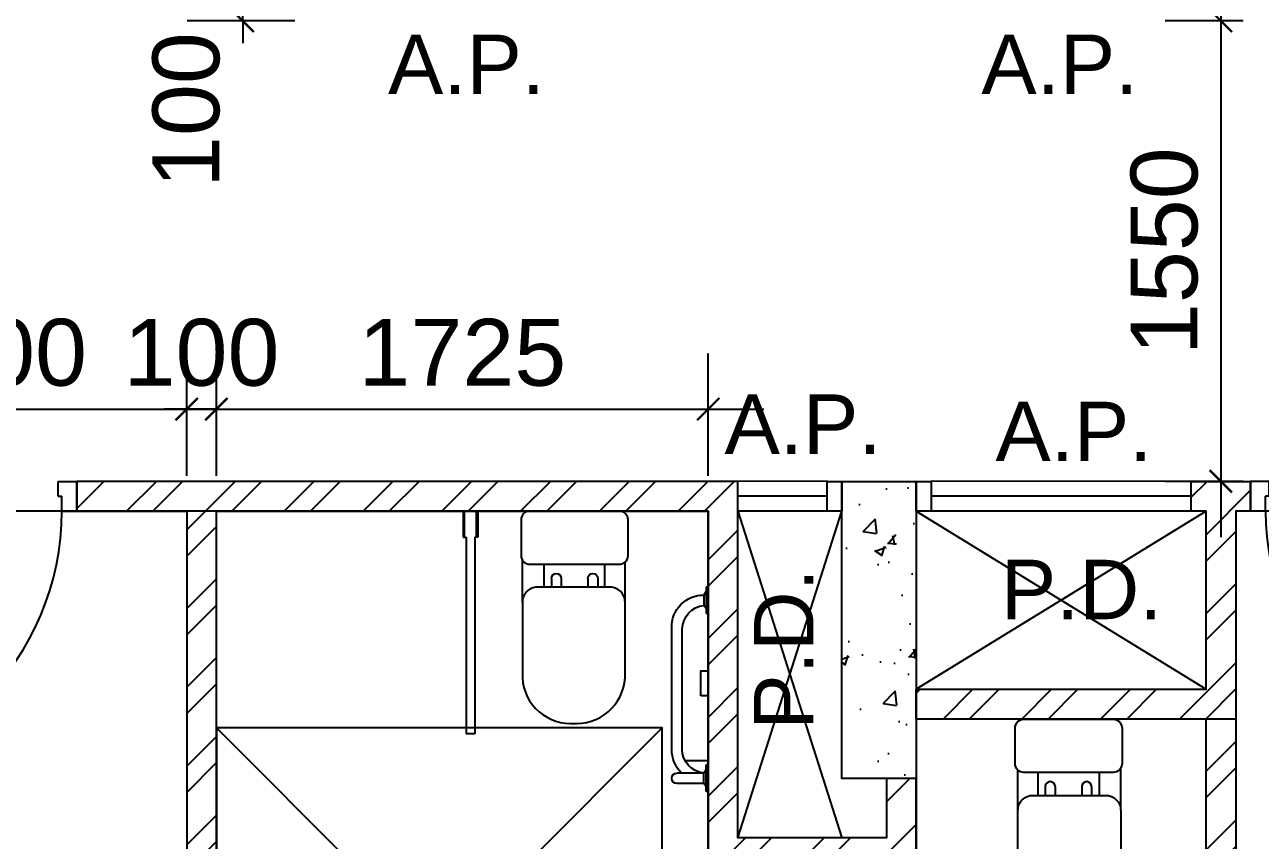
# Model space of a CAD drawing. Header units: millimetres. Extents: x 0 to 69068, y 299 to 37257.
# Drawn here: x 55625 to 59782, y 14364 to 17110 of the extents above; entities that cross this region are included whole.
import ezdxf
from ezdxf.enums import TextEntityAlignment as Align

# ---------------------------------------------------------------- set-up
doc = ezdxf.new("R2010")
doc.units = ezdxf.units.MM
doc.layers.get('Defpoints').update_dxf_attribs({"color": 8})
for name, color, linetype in [('Architectural Features', 8, 'Continuous'), ('Door', 8, 'Continuous'), ('GBP A.P.', 8, 'Continuous'), ('GBP Dim', 8, 'Continuous'), ('hatch', 8, 'Continuous'), ('LP-Sanitary', 8, 'Continuous'), ('PD', 8, 'Continuous'), ('PD DOOR', 8, 'Continuous'), ('TEXT', 8, 'Continuous'), ('WALL-NEW', 8, 'Continuous'), ('WALL-STRUCTURE', 8, 'Continuous'), ('zzz-room mix', 8, 'Continuous')]:
    doc.layers.add(name, color=color, linetype=linetype)
doc.styles.add('BH', font='arial.ttf')
doc.dimstyles.new('200 GBP', dxfattribs={"dimscale": 1.5, "dimtxt": 150, "dimasz": 50, "dimexe": 125, "dimexo": 50, "dimgap": 50, "dimtad": 1, "dimdec": 0, "dimzin": 0, "dimdsep": 46, "dimtxsty": 'BH', "dimblk": 'ARCHTICK', "dimcen": 0.09, "dimdle": 125, "dimclrd": 9, "dimclre": 9, "dimclrt": 1, "dimadec": 0, "dimazin": 0, "dimtfac": 1, "dimtdec": 0, "dimtix": 1, "dimtmove": 2, "dimatfit": 3, "dimldrblk": 'ARCHTICK', "dimfxl": 300, "dimfxlon": 1, "dimtolj": 1, "dimtzin": 0, "dimarcsym": 0})

# ---------------------------------------------------------------- blocks, each defined once
blk = doc.blocks.new('Door 850')
for p, q in [((38290.6, 34986.6), (38290.6, 35836.6)), ((38290.6, 35836.6), (38335.6, 35836.6)), ((38335.6, 35836.6), (38335.6, 34986.6)), ((38240.6, 34986.6), (38240.6, 34911.6)), ((38290.6, 34986.6), (38240.6, 34986.6)), ((38290.6, 34986.6), (38290.6, 34936.6)), ((38335.6, 34986.6), (38290.6, 34986.6)), ((39140.6, 34986.6), (39140.6, 34936.6)), ((39140.6, 34986.6), (39190.6, 34986.6)), ((39190.6, 34986.6), (39190.6, 34911.6)), ((38303.1, 34936.6), (38290.6, 34936.6)), ((38303.1, 34936.6), (38303.1, 34886.6)), ((39128.1, 34936.6), (39140.6, 34936.6)), ((39128.1, 34936.6), (39128.1, 34886.6)), ((38240.6, 34911.6), (38240.6, 34886.6)), ((38303.1, 34886.6), (38240.6, 34886.6)), ((39128.1, 34886.6), (39190.6, 34886.6)), ((39190.6, 34911.6), (39190.6, 34886.6))]:
    blk.add_line(p, q)
blk.add_arc((38290.6, 34986.6), 850, 360, 89.9977)
blk = doc.blocks.new('pln_toilet')
for p, q in [((175.5, -306.5), (175.5, -165.2)), ((-170.1, -306.5), (-170.1, -171.6)), ((-78.2, -226.9), (-78.2, -256.5)), ((-45, -226.9), (-45, -256.5)), ((44.7, -226.9), (44.7, -256.5)), ((77.9, -226.9), (77.9, -256.5))]:
    blk.add_line(p, q)
for points in [[(180, -30), (180, -149.3, -0.414214), (150, -179.3), (-150, -179.3, -0.414214), (-180, -149.3), (-180, -30, -0.414214), (-150, 0), (150, 0, -0.414214)], [(175.5, -306.5), (175.5, -545.1, -0.424695), (14, -715.1), (-7.8, -715.1, -0.423698), (-170.1, -545.1), (-170.1, -306.5, -0.414214), (-120.1, -256.5), (125.5, -256.5, -0.414214)]]:
    blk.add_lwpolyline(points, format="xyb", close=True)
for points in [[(-101.9, -256.5), (-101.9, -179.3)], [(102.9, -179.3), (102.9, -256.5)]]:
    blk.add_lwpolyline(points)
for centre in [(-61.6, -226.9), (61.3, -226.9)]:
    blk.add_arc(centre, 16.6, 0, 180)
blk = doc.blocks.new('DOOR 1000')
blk.add_line((57550, 26100.2), (57595, 26100.2))
at = {"layer": 'Door'}
for p, q in [((57500, 27075.2), (57500, 27100.2)), ((57562.5, 27100.2), (57500, 27100.2)), ((57500, 27000.2), (57500, 27075.2)), ((57562.5, 27050.2), (57562.5, 27100.2)), ((58437.5, 27050.2), (58437.5, 27100.2)), ((58437.5, 27100.2), (58500, 27100.2)), ((58500, 27075.2), (58500, 27100.2)), ((58500, 27000.2), (58500, 27075.2)), ((57550, 27000.2), (57550, 27050.2)), ((57562.5, 27050.2), (57550, 27050.2)), ((58437.5, 27050.2), (58450, 27050.2)), ((58450, 27000.2), (58450, 27050.2)), ((57550, 27000.2), (57500, 27000.2)), ((57550, 27000.2), (57550, 26100.2)), ((57595, 27000.2), (57550, 27000.2)), ((57595, 26100.2), (57595, 27000.2)), ((58450, 27000.2), (58500, 27000.2))]:
    blk.add_line(p, q, dxfattribs=at)
blk.add_arc((57549.9, 27000.3), 900.1, 270.0096, 359.9927, dxfattribs=at)
blk = doc.blocks.new('_ArchTick')
at = {"color": 0, "const_width": 0.1}
blk.add_lwpolyline([(0.5, 0.5), (-0.5, -0.5)], dxfattribs=at)
blk = doc.blocks.new('*D315')
at = {"layer": 'Defpoints', "color": 0, "transparency": 16777216}
for p in [(57925, 15815.6), (56270, 15472.4), (57925, 15472.4)]:
    blk.add_point(p, dxfattribs=at)
at = {"layer": 'GBP Dim', "color": 9, "lineweight": -2, "transparency": 16777216}
for p, q in [((56270, 15590.6), (56270, 16003.1)), ((57925, 15590.6), (57925, 16003.1)), ((56082.5, 15815.6), (58112.5, 15815.6))]:
    blk.add_line(p, q, dxfattribs=at)
at = {"layer": 'GBP Dim', "color": 9, "lineweight": -2, "transparency": 16777216, "xscale": 75, "yscale": 75, "zscale": 75, "rotation": 180}
blk.add_blockref('_ArchTick', (56270, 15815.6), dxfattribs=at)
at = {"layer": 'GBP Dim', "color": 9, "lineweight": -2, "transparency": 16777216, "xscale": 75, "yscale": 75, "zscale": 75}
blk.add_blockref('_ArchTick', (57925, 15815.6), dxfattribs=at)
at = {"layer": 'GBP Dim', "transparency": 16777216, "insert": (57097.5, 16005.4), "char_height": 225, "attachment_point": 5, "style": 'BH'}
blk.add_mtext('\\A1;1725', dxfattribs=at)
blk = doc.blocks.new('*D355')
at = {"layer": 'Defpoints', "color": 0, "transparency": 16777216}
for p in [(59800, 17122.4), (59650, 15572.5), (59800, 15572.5)]:
    blk.add_point(p, dxfattribs=at)
at = {"layer": 'GBP Dim', "color": 9, "lineweight": -2, "transparency": 16777216}
for p, q in [((59650, 17309.9), (59650, 15385)), ((59725, 17122.4), (59462.5, 17122.4)), ((59725, 15572.5), (59462.5, 15572.5))]:
    blk.add_line(p, q, dxfattribs=at)
at = {"layer": 'GBP Dim', "color": 9, "lineweight": -2, "transparency": 16777216, "xscale": 75, "yscale": 75, "zscale": 75}
for p, rotation in [((59650, 17122.4), 90), ((59650, 15572.5), 270)]:
    blk.add_blockref('_ArchTick', p, dxfattribs=dict(at, rotation=rotation))
at = {"layer": 'GBP Dim', "transparency": 16777216, "insert": (59460.1, 16347.5), "char_height": 225, "attachment_point": 5, "rotation": 90, "style": 'BH'}
blk.add_mtext('\\A1;1550', dxfattribs=at)
blk = doc.blocks.new('A$C54C00E73')
at = {"layer": 'GBP A.P.', "style": 'BH'}
blk.add_text('A.P.', height=200, rotation=0, dxfattribs=at).set_placement((263.8, -446), align=Align.CENTER)
blk = doc.blocks.new('*D360')
at = {"layer": 'Defpoints', "color": 0, "transparency": 16777216}
for p in [(56170, 15815.6), (54800, 15472.4), (56170, 15472.4)]:
    blk.add_point(p, dxfattribs=at)
at = {"layer": 'GBP Dim', "color": 9, "lineweight": -2, "transparency": 16777216}
for p, q in [((54800, 15590.6), (54800, 16003.1)), ((56170, 15590.6), (56170, 16003.1)), ((54612.5, 15815.6), (56357.5, 15815.6))]:
    blk.add_line(p, q, dxfattribs=at)
at = {"layer": 'GBP Dim', "color": 9, "lineweight": -2, "transparency": 16777216, "xscale": 75, "yscale": 75, "zscale": 75, "rotation": 180}
blk.add_blockref('_ArchTick', (54800, 15815.6), dxfattribs=at)
at = {"layer": 'GBP Dim', "color": 9, "lineweight": -2, "transparency": 16777216, "xscale": 75, "yscale": 75, "zscale": 75}
blk.add_blockref('_ArchTick', (56170, 15815.6), dxfattribs=at)
at = {"layer": 'GBP Dim', "transparency": 16777216, "insert": (55485, 16005.5), "char_height": 225, "attachment_point": 5, "style": 'BH'}
blk.add_mtext('\\A1;1300', dxfattribs=at)
blk = doc.blocks.new('*D361')
at = {"layer": 'Defpoints', "color": 0, "transparency": 16777216}
for p in [(55640.9, 15472.5), (55200.5, 12292.4), (55640.9, 12292.4)]:
    blk.add_point(p, dxfattribs=at)
at = {"layer": 'GBP Dim', "color": 9, "lineweight": -2, "transparency": 16777216}
for p, q in [((55200.5, 15660), (55200.5, 12104.9)), ((55425.5, 15472.5), (55013, 15472.5)), ((55425.5, 12292.4), (55013, 12292.4))]:
    blk.add_line(p, q, dxfattribs=at)
at = {"layer": 'GBP Dim', "color": 9, "lineweight": -2, "transparency": 16777216, "xscale": 75, "yscale": 75, "zscale": 75}
for p, rotation in [((55200.5, 15472.5), 90), ((55200.5, 12292.4), 270)]:
    blk.add_blockref('_ArchTick', p, dxfattribs=dict(at, rotation=rotation))
at = {"layer": 'GBP Dim', "transparency": 16777216, "insert": (55010.5, 13882.5), "char_height": 225, "attachment_point": 5, "rotation": 90, "style": 'BH'}
blk.add_mtext('\\A1;3180', dxfattribs=at)
blk = doc.blocks.new('*D363')
at = {"layer": 'Defpoints', "color": 0, "transparency": 16777216}
for p in [(55640.9, 15572.5), (55200.5, 15472.4), (55640.9, 15472.4)]:
    blk.add_point(p, dxfattribs=at)
at = {"layer": 'GBP Dim', "color": 9, "lineweight": -2, "transparency": 16777216}
for p, q in [((55200.5, 15572.5), (55200.5, 15647.5)), ((55425.5, 15572.5), (55013, 15572.5)), ((55200.5, 15572.5), (55200.5, 15472.4)), ((55425.5, 15472.4), (55013, 15472.4)), ((55200.5, 15472.4), (55200.5, 15397.4))]:
    blk.add_line(p, q, dxfattribs=at)
at = {"layer": 'GBP Dim', "color": 9, "lineweight": -2, "transparency": 16777216, "xscale": 75, "yscale": 75, "zscale": 75}
for p, rotation in [((55200.5, 15572.5), 270), ((55200.5, 15472.4), 90)]:
    blk.add_blockref('_ArchTick', p, dxfattribs=dict(at, rotation=rotation))
at = {"layer": 'GBP Dim', "transparency": 16777216, "insert": (55010.6, 15522.5), "char_height": 225, "attachment_point": 5, "rotation": 90, "style": 'BH'}
blk.add_mtext('\\A1;100', dxfattribs=at)
blk = doc.blocks.new('*D420')
at = {"layer": 'Defpoints', "color": 0, "transparency": 16777216}
for p in [(56170, 15815.6), (56170, 15472.4), (56270, 15472.4)]:
    blk.add_point(p, dxfattribs=at)
at = {"layer": 'GBP Dim', "color": 9, "lineweight": -2, "transparency": 16777216}
for p, q in [((56170, 15590.6), (56170, 16003.1)), ((56270, 15590.6), (56270, 16003.1)), ((56170, 15815.6), (56095, 15815.6)), ((56270, 15815.6), (56170, 15815.6)), ((56270, 15815.6), (56345, 15815.6))]:
    blk.add_line(p, q, dxfattribs=at)
at = {"layer": 'GBP Dim', "color": 9, "lineweight": -2, "transparency": 16777216, "xscale": 75, "yscale": 75, "zscale": 75}
blk.add_blockref('_ArchTick', (56170, 15815.6), dxfattribs=at)
at = {"layer": 'GBP Dim', "color": 9, "lineweight": -2, "transparency": 16777216, "xscale": 75, "yscale": 75, "zscale": 75, "rotation": 180}
blk.add_blockref('_ArchTick', (56270, 15815.6), dxfattribs=at)
at = {"layer": 'GBP Dim', "transparency": 16777216, "insert": (56220, 16005.4), "char_height": 225, "attachment_point": 5, "style": 'BH'}
blk.add_mtext('\\A1;100', dxfattribs=at)
blk = doc.blocks.new('*D421')
at = {"layer": 'Defpoints', "color": 0, "transparency": 16777216}
for p in [(56358.6, 17222.5), (56608.6, 17222.5), (56608.6, 17122.5)]:
    blk.add_point(p, dxfattribs=at)
at = {"layer": 'GBP Dim', "color": 9, "lineweight": -2, "transparency": 16777216}
for p, q in [((56358.6, 17222.5), (56358.6, 17297.5)), ((56533.6, 17222.5), (56171.1, 17222.5)), ((56358.6, 17122.5), (56358.6, 17222.5)), ((56533.6, 17122.5), (56171.1, 17122.5)), ((56358.6, 17122.5), (56358.6, 17047.5))]:
    blk.add_line(p, q, dxfattribs=at)
at = {"layer": 'GBP Dim', "color": 9, "lineweight": -2, "transparency": 16777216, "xscale": 75, "yscale": 75, "zscale": 75}
for p, rotation in [((56358.6, 17222.5), 270), ((56358.6, 17122.5), 90)]:
    blk.add_blockref('_ArchTick', p, dxfattribs=dict(at, rotation=rotation))
at = {"layer": 'GBP Dim', "transparency": 16777216, "insert": (56168.8, 16822.5), "char_height": 225, "attachment_point": 5, "rotation": 90, "style": 'BH'}
blk.add_mtext('\\A1;100', dxfattribs=at)

msp = doc.modelspace()

# ---------------------------------------------------------------- hatches: boundary and pattern name
at = {"layer": 'hatch'}
h = msp.add_hatch(dxfattribs=at)
h.set_pattern_fill('ANSI32', color=256, scale=500, style=0)
h.set_pattern_definition([(45, (57809.3, -1247.66), (-132.5825, 132.5825), []), (45, (57897.68, -1247.66), (-132.5825, 132.5825), [])])
edge = h.paths.add_edge_path()
edge.add_line((59550, 15572.5), (59750, 15572.5))
edge.add_line((59750, 15572.5), (59750, 15472.5))
edge.add_line((59750, 15472.5), (59700, 15472.5))
edge.add_line((59700, 15472.5), (59700, 14773.1))
edge.add_line((59700, 14773.1), (59700, 14072.6))
edge.add_line((59700, 14072.6), (59600, 14072.6))
edge.add_line((59600, 14072.6), (59600, 14772.4))
edge.add_line((59600, 14772.4), (58625, 14772.4))
edge.add_line((58625, 14772.4), (58625, 14872.5))
edge.add_line((58625, 14872.5), (59600, 14872.5))
edge.add_line((59600, 14872.5), (59600, 15472.5))
edge.add_line((59600, 15472.5), (59550, 15472.5))
edge.add_line((59550, 15472.5), (59550, 15572.5))
edge = h.paths.add_edge_path()
edge.add_line((57925, 15472.5), (57925, 14272.5))
edge.add_line((57925, 14272.5), (58125, 14272.5))
edge.add_line((58125, 14272.5), (58125, 12292.4))
edge.add_line((58125, 12292.4), (56270, 12292.4))
edge.add_line((56270, 12292.4), (56270, 13372.4))
edge.add_line((56270, 13372.4), (56170, 13372.4))
edge.add_line((56170, 13372.4), (56170, 12192.4))
edge.add_line((56170, 12192.4), (58525, 12192.4))
edge.add_line((58525, 12192.4), (58525, 12192.4))
edge.add_line((58525, 12192.4), (58625, 12192.4))
edge.add_line((58625, 12192.4), (58625, 12322.5))
edge.add_line((58625, 12322.5), (59700, 12322.5))
edge.add_line((59700, 12322.5), (59700, 13322.6))
edge.add_line((59700, 13322.6), (59600, 13322.6))
edge.add_line((59600, 13322.6), (59600, 12422.5))
edge.add_line((59600, 12422.5), (58225, 12422.5))
edge.add_line((58225, 12422.5), (58225, 14272.5))
edge.add_line((58225, 14272.5), (58625, 14272.5))
edge.add_line((58625, 14272.5), (58625, 14572.5))
edge.add_line((58625, 14572.5), (58525, 14572.5))
edge.add_line((58525, 14572.5), (58525, 14372.5))
edge.add_line((58525, 14372.5), (58025, 14372.5))
edge.add_line((58025, 14372.5), (58025, 15572.5))
edge.add_line((58025, 15572.5), (55800, 15572.5))
edge.add_line((55800, 15572.5), (55800, 15472.5))
edge.add_line((55800, 15472.5), (56170, 15472.5))
edge.add_line((56170, 15472.5), (56170, 14322.4))
edge.add_line((56170, 14322.4), (56270, 14322.4))
edge.add_line((56270, 14322.4), (56270, 15472.5))
edge.add_line((56270, 15472.5), (57925, 15472.5))
h = msp.add_hatch(dxfattribs=at)
h.set_pattern_fill('AR-CONC', color=256, scale=2, style=0)
h.set_pattern_definition([(50, (-578661.28, 750822.8), (364.36934, -31.87817), [38.1, -419.1]), (355, (-578661.28, 750822.8), (-70.48565, 382.11329), [30.48, -335.28]), (100.451, (-578630.9, 750820.15), (293.885, 350.23338), [32.38, -356.18]), (46.1842, (-578661.3, 750924.4), (542.15808, -84.08466), [57.15, -628.65]), (96.6356, (-578616.1, 750917.4), (474.80847, 494.8511), [48.57, -534.27]), (351.184, (-578661.3, 750924.4), (474.8092, 494.85024), [45.72, -502.92]), (21, (-578610.48, 750899), (303.22976, -204.53104), [38.1, -419.1]), (326, (-578610.48, 750899), (123.60406, 368.37593), [30.48, -335.28]), (71.4514, (-578585.2, 750881.97), (426.83298, 163.84572), [32.38, -356.18]), (37.5, (-578661.28, 750822.81), (6.177207, 169.110078), [0, -331.216, 0, -340.36, 0, -336.55]), (7.5, (-578661.28, 750822.81), (133.639325, 200.36115), [0, -194.056, 0, -323.596, 0, -128.27]), (327.5, (-578774.56, 750822.81), (271.18119, -11.457488), [0, -127, 0, -396.24, 0, -525.78]), (317.5, (-578825.36, 750822.8), (296.25836, 50.85298), [0, -165.1, 0, -263.144, 0, -373.38])])
h.paths.add_polyline_path([(61600, 12772.5), (61300, 12772.5), (61300, 15572.5), (61600, 15572.4)])
h.paths.add_polyline_path([(58625, 14572.5), (58375, 14572.5), (58375, 15572.5), (58625, 15572.5)])

# ---------------------------------------------------------------- linework, layer by layer
at = {"layer": 'Architectural Features', "ltscale": 10}
for p, q in [((56270, 13242.4), (57770, 14742.4)), ((56270, 14742.4), (57770, 13242.4))]:
    msp.add_line(p, q, dxfattribs=at)
msp.add_lwpolyline([(56270, 13242.4), (57770, 13242.4), (57770, 14742.4), (56270, 14742.4)], close=True, dxfattribs=at)
at = {"layer": 'LP-Sanitary'}
for points in [[(57100.1, 15472.5), (57100.1, 15384.7)], [(57105.1, 15384.7), (57105.1, 15472.4)], [(57144.9, 15384.7), (57144.9, 15472.4)], [(57149.9, 15472.3), (57149.9, 15384.7)], [(57100.1, 15384.7), (57105.1, 15384.7)], [(57105.1, 15384.7), (57110.1, 15384.6)], [(57110.3, 15384.6), (57109.9, 14722.2)], [(57140.1, 15384.6), (57139.9, 14722)], [(57144.9, 15384.7), (57140.1, 15384.6)], [(57149.9, 15384.7), (57144.9, 15384.7)], [(57917.6, 15217.5), (57917.7, 15127.5)], [(57917.6, 15217.5), (57925, 15217.5)], [(57917.3, 15200.1), (57909.9, 15189.9)], [(57909.9, 15189.9), (57909.9, 15154.8)], [(57917.4, 15145.1), (57909.9, 15154.8)], [(57925.1, 15127.5), (57917.7, 15127.5)], [(57802.3, 14669.9), (57802.3, 15079.7)], [(57837.5, 14669.9), (57837.1, 15074.7)], [(57139.9, 14722), (57109.9, 14722.2)], [(57846.6, 14632.8), (57925, 14632.8)], [(57917.4, 14600.5), (57910, 14590.2)], [(57925, 14617.8), (57917.7, 14617.8)], [(57917.7, 14527.8), (57917.7, 14617.8)], [(57909.8, 14555.2), (57819.8, 14555.2)], [(57909.9, 14590.2), (57819.9, 14590.2)], [(57910, 14555.1), (57909.9, 14590.2)], [(57917.5, 14545.4), (57910, 14555.1)], [(57925.1, 14527.8), (57917.7, 14527.8)]]:
    msp.add_lwpolyline(points, dxfattribs=at)
at = {"layer": 'LP-Sanitary', "extrusion": (0, 0, -1)}
for points in [[(-57802.3, 15079.7, 0.42444), (-57909.9, 15189.9)], [(-57834.7, 14590.2, 0.194304), (-57802.4, 14670)], [(-57909.9, 14590.4, 0.386974), (-57837.4, 14670)], [(-57819.8, 14555.2, 1), (-57819.8, 14590.2)]]:
    msp.add_lwpolyline(points, format="xyb", dxfattribs=at)
at = {"layer": 'LP-Sanitary'}
msp.add_lwpolyline([(57900.3, 14850.7), (57900.3, 14935), (57925, 14935), (57925, 14850.7)], close=True, dxfattribs=at)
at = {"layer": 'LP-Sanitary', "extrusion": (0, 0, -1)}
msp.add_ellipse((57910.8, 15076.7), major_axis=(27.8, 73.9), ratio=0.922828, start_param=4.352572, end_param=5.883516, dxfattribs=at)
at = {"layer": 'PD'}
for points in [[(58325, 15572.6), (58025, 15572.5)], [(58375, 15472.5), (58325, 15472.5), (58325, 15572.5), (58375, 15572.5)], [(58375, 15572.5), (58375, 15472.5)], [(59550, 15572.5), (58675, 15572.8)], [(58325, 15472.6), (58025, 15472.6)], [(59550, 15472.2), (58675, 15472.5)]]:
    msp.add_lwpolyline(points, dxfattribs=at)
at = {"layer": 'PD', "ltscale": 20}
for points in [[(58025, 15472.6), (58375, 14372.5)], [(58025, 14372.5), (58375, 15472.5)], [(59600, 15472.5), (58625, 14872.5)], [(58625, 15472.5), (59600, 14872.5)]]:
    msp.add_lwpolyline(points, dxfattribs=at)
at = {"layer": 'PD DOOR'}
for points in [[(58325, 15522.6), (58025, 15522.5)], [(59550, 15522.5), (58675, 15522.5)]]:
    msp.add_lwpolyline(points, dxfattribs=at)
at = {"layer": 'WALL-NEW'}
for points in [[(58625, 14272.5), (58625, 14572.5), (58525, 14572.5), (58525, 14372.5), (58025, 14372.5), (58025, 15572.5), (55800, 15572.5), (55800, 15472.5), (56170, 15472.5), (56170, 14322.4)], [(59550, 15572.5), (59750, 15572.5), (59750, 15472.5), (59700, 15472.5), (59700, 14773.1), (59700, 14072.6), (59600, 14072.6), (59600, 14772.4), (58625, 14772.4), (58625, 14872.5), (59600, 14872.5), (59600, 15472.5), (59550, 15472.5), (59550, 15572.5)], [(56270, 14322.4), (56270, 15472.5), (57925, 15472.5)], [(57925, 15472.5), (57925, 14272.5)]]:
    msp.add_lwpolyline(points, dxfattribs=at)
msp.add_lwpolyline([(58625, 15572.5), (58675, 15572.5), (58675, 15472.5), (58625, 15472.5)], close=True, dxfattribs=at)
at = {"layer": 'WALL-STRUCTURE'}
msp.add_lwpolyline([(58625, 14572.5), (58375, 14572.5), (58375, 15572.5), (58625, 15572.5)], close=True, dxfattribs=at)
at = {"layer": 'zzz-room mix'}
msp.add_lwpolyline([(52600, 8597.4), (55375, 8597.4), (55375, 9472.4), (58625, 9472.4), (58625, 8597.4), (61300, 8597.4), (61300, 11472.5), (61474.2, 11472.5), (61474.2, 12772.4), (61300, 12772.5), (61300, 15472.5), (59700, 15472.5), (59700, 14772.4), (58625, 14772.4), (58625, 14272.5), (57925, 14272.5), (57925, 15472.5), (54800, 15472.5), (54800, 12772.5), (52600, 12772.5)], close=True, dxfattribs=at)

# ---------------------------------------------------------------- block references
at = {"layer": 'Door'}
msp.add_blockref('DOOR 1000', (-2700, -11527.7), dxfattribs=at)
at = {"layer": 'Door', "rotation": 180.0000416214653}
msp.add_blockref('Door 850', (98940.5, 50459.1), dxfattribs=at)
at = {"layer": 'LP-Sanitary', "xscale": -1}
msp.add_blockref('pln_toilet', (57475, 15472.5), dxfattribs=at)
at = {"layer": 'LP-Sanitary'}
msp.add_blockref('pln_toilet', (59137.2, 14771.8), dxfattribs=at)
at = {"layer": 'TEXT'}
msp.add_blockref('A$C54C00E73', (58844, 17322.4), dxfattribs=at)

# ---------------------------------------------------------------- texts
at = {"layer": 'GBP A.P.', "style": 'BH'}
for p in [(57111.4, 16876.2), (58243.7, 15665.1), (59155.2, 15640.5)]:
    msp.add_text('A.P.', height=200, rotation=0, dxfattribs=at).set_placement(p, align=Align.CENTER)
at = {"layer": 'TEXT', "style": 'BH'}
for rotation, p in [(0, (59181.2, 15108.5)), (90, (58279.1, 15008.1))]:
    msp.add_text('P.D.', height=200, rotation=rotation, dxfattribs=at).set_placement(p, align=Align.CENTER)

# ---------------------------------------------------------------- dimensions: what is measured, and where the dimension line sits
at = {"layer": 'GBP Dim'}
dim = msp.add_linear_dim(base=(56358.6, 17222.5), p1=(56608.6, 17122.5), p2=(56608.6, 17222.5), angle=270, dimstyle='200 GBP', override={"dimclrt": 256, "dimfxl": 150}, dxfattribs=at)
dim.commit()
dim.dimension.update_dxf_attribs({"geometry": '*D421', "text_midpoint": (56168.8, 16822.5), "dimtype": 160})
for base, p1, p2, angle, picture, middle in [((59650, 15572.5), (59800, 17122.4), (59800, 15572.5), 90, '*D355', (59460.1, 16347.5)), ((56170, 15815.6), (56270, 15472.4), (56170, 15472.4), 180, '*D420', (56220, 16005.4)), ((55200.5, 15472.4), (55640.9, 15572.5), (55640.9, 15472.4), 90, '*D363', (55010.6, 15522.5)), ((55200.5, 12292.4), (55640.9, 15472.5), (55640.9, 12292.4), 90, '*D361', (55010.5, 13882.5))]:
    dim = msp.add_linear_dim(base=base, p1=p1, p2=p2, angle=angle, dimstyle='200 GBP', override={"dimclrt": 256, "dimfxl": 150}, dxfattribs=at)
    dim.commit()
    dim.dimension.update_dxf_attribs({"geometry": picture, "text_midpoint": middle})
for base, p1, p2, text, picture, middle in [((56170, 15815.6), (54800, 15472.4), (56170, 15472.4), '1300', '*D360', (55485, 16005.5)), ((57925, 15815.6), (56270, 15472.4), (57925, 15472.4), '1725', '*D315', (57097.5, 16005.4))]:
    dim = msp.add_linear_dim(base=base, p1=p1, p2=p2, text=text, dimstyle='200 GBP', override={"dimclrt": 256, "dimfxl": 150}, dxfattribs=at)
    dim.commit()
    dim.dimension.update_dxf_attribs({"geometry": picture, "text_midpoint": middle})

doc.saveas('drawing.dxf')
